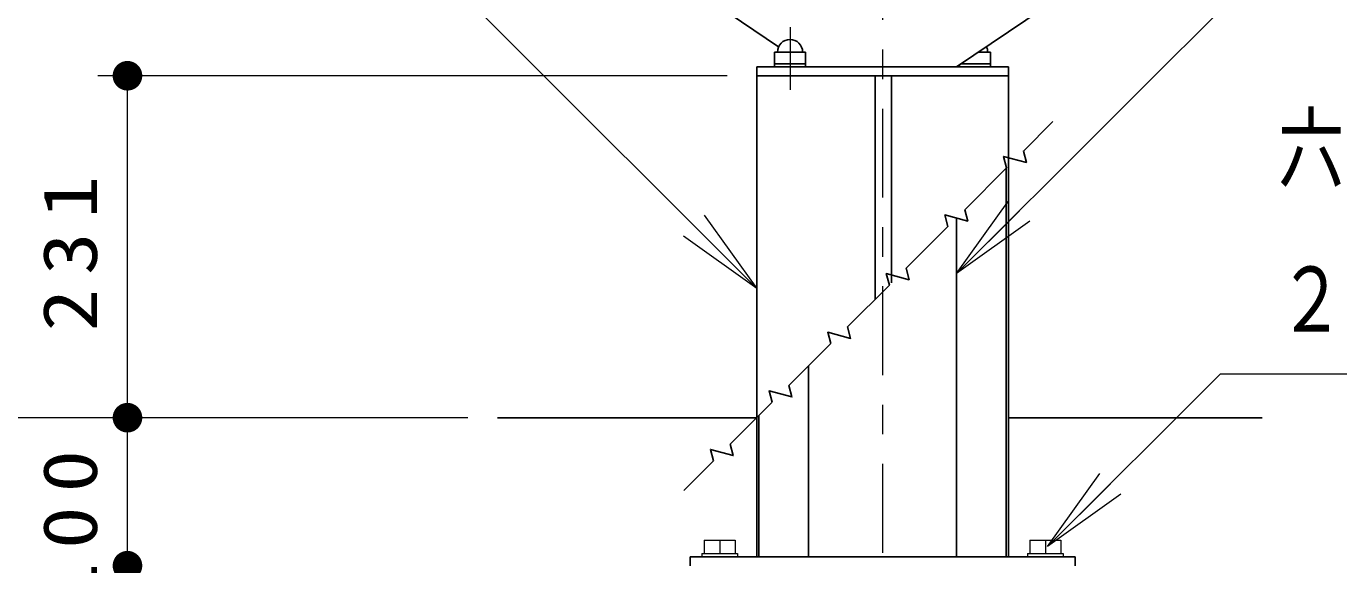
# Model space of a CAD drawing. Units: millimetres on the paper, with parts at other scales. Extents: x -365 to 0, y -33 to 257.
# Drawn here: x -210.42 to -166.09, y 86.13 to 104.32 of the extents above; entities that cross this region are included whole.
import ezdxf

# ---------------------------------------------------------------- set-up
doc = ezdxf.new("R2010")
doc.units = ezdxf.units.MM
doc.linetypes.add('USER2', pattern=[6, 3, -1, 1, -1])
doc.layers.add('LY_1', color=7, linetype='Continuous', lineweight=25)
doc.styles.add('ＭＳ ゴシック', font='')
doc.styles.get('ＭＳ ゴシック').set_extended_font_data('MS Gothic')

# ---------------------------------------------------------------- blocks, each defined once
blk = doc.blocks.new('filled_dot')
at = {"color": 0, "linetype": 'Continuous', "lineweight": -2, "const_width": 1.25}
blk.add_lwpolyline([(-0.625, 0, 1), (0.625, 0, 1)], format="xyb", close=True, dxfattribs=at)

msp = doc.modelspace()

# ---------------------------------------------------------------- linework, layer by layer
at = {"layer": 'LY_1', "linetype": 'USER2', "lineweight": 13}
for p, q in [((-181.501, 113.537), (-181.501, 64.724)), ((-184.626, 104.287), (-184.626, 102.171))]:
    msp.add_line(p, q, dxfattribs=at)
at = {"layer": 'LY_1'}
for p, q in [((-185.011, 103.63), (-191.169, 107.784)), ((-179.001, 102.949), (-171.834, 107.784)), ((-185.151, 103.449), (-184.101, 103.449)), ((-185.151, 103.449), (-185.151, 102.949)), ((-184.101, 103.449), (-184.101, 102.949)), ((-177.851, 103.449), (-178.26, 103.449)), ((-177.851, 103.449), (-177.851, 102.949)), ((-185.751, 102.949), (-185.751, 86.399)), ((-185.751, 102.949), (-177.251, 102.949)), ((-185.151, 103.049), (-184.101, 103.049)), ((-178.901, 103.017), (-178.901, 102.949)), ((-177.851, 103.049), (-178.853, 103.049)), ((-177.251, 102.949), (-177.251, 86.399)), ((-185.751, 102.649), (-177.251, 102.649)), ((-181.751, 102.649), (-181.751, 95.099)), ((-181.201, 102.649), (-181.201, 95.649)), ((-177.326, 99.524), (-177.326, 86.399)), ((-179.001, 97.849), (-179.001, 86.399)), ((-184.001, 92.849), (-184.001, 86.399)), ((-194.501, 91.099), (-185.751, 91.099)), ((-185.676, 91.174), (-185.676, 86.399)), ((-177.251, 91.099), (-168.685, 91.099)), ((-175.001, 86.399), (-188.001, 86.399)), ((-188.001, 86.399), (-188.001, 86.099)), ((-175.001, 86.399), (-175.001, 86.099))]:
    msp.add_line(p, q, dxfattribs=at)
at = {"layer": 'LY_1', "lineweight": 13}
for p, q in [((-186.751, 102.649), (-208.001, 102.649)), ((-207.001, 91.099), (-207.001, 102.649)), ((-179.001, 95.964), (-177.234, 98.439)), ((-179.001, 95.964), (-176.88, 98.085)), ((-185.751, 95.465), (-187.873, 97.586)), ((-187.52, 97.939), (-185.751, 95.465)), ((-176.527, 97.732), (-179.001, 95.964)), ((-185.751, 95.465), (-188.227, 97.232)), ((-195.501, 91.099), (-216.408, 91.099)), ((-195.501, 91.099), (-208.001, 91.099)), ((-207.001, 86.099), (-207.001, 91.099)), ((-175.93, 86.743), (-174.162, 89.218)), ((-175.93, 86.743), (-173.808, 88.864)), ((-173.455, 88.51), (-175.93, 86.743))]:
    msp.add_line(p, q, dxfattribs=at)
at = {"layer": 'LY_1', "color": 32, "lineweight": 13}
for p, q in [((-187.526, 86.964), (-187.526, 86.514)), ((-187.526, 86.964), (-186.476, 86.964)), ((-187.001, 86.964), (-187.001, 86.514)), ((-186.476, 86.964), (-186.476, 86.514)), ((-176.526, 86.964), (-176.526, 86.514)), ((-176.526, 86.964), (-175.476, 86.964)), ((-176.001, 86.964), (-176.001, 86.514)), ((-175.476, 86.964), (-175.476, 86.514)), ((-187.601, 86.514), (-187.601, 86.399)), ((-187.601, 86.514), (-186.401, 86.514)), ((-186.401, 86.514), (-186.401, 86.399)), ((-176.601, 86.514), (-176.601, 86.399)), ((-176.601, 86.514), (-175.401, 86.514)), ((-175.401, 86.514), (-175.401, 86.399))]:
    msp.add_line(p, q, dxfattribs=at)
at = {"layer": 'LY_1', "lineweight": 13}
for points in [[(-185.751, 95.465), (-203.515, 113.221), (-227.661, 113.221)], [(-179.001, 95.964), (-168.81, 106.156), (-121.507, 106.156)], [(-175.93, 86.743), (-170.09, 92.582), (-128.626, 92.582)]]:
    msp.add_lwpolyline(points, dxfattribs=at)
at = {"layer": 'LY_1'}
msp.add_lwpolyline([(-188.208, 88.642), (-187.211, 89.64), (-187.314, 90.026), (-186.541, 89.819), (-186.645, 90.206), (-185.231, 91.62), (-185.334, 92.006), (-184.562, 91.799), (-184.665, 92.185), (-183.251, 93.6), (-183.354, 93.986), (-182.582, 93.779), (-182.685, 94.165), (-181.271, 95.58), (-181.375, 95.966), (-180.602, 95.759), (-180.705, 96.145), (-179.291, 97.56), (-179.395, 97.946), (-178.622, 97.739), (-178.725, 98.125), (-177.311, 99.539), (-177.415, 99.926), (-176.642, 99.719), (-176.746, 100.105), (-175.748, 101.103)], dxfattribs=at)
for centre, start, end in [((-184.626, 103.449), 360, 180), ((-178.376, 103.449), 0, 25.2072)]:
    msp.add_arc(centre, 0.425, start, end, dxfattribs=at)

# ---------------------------------------------------------------- block references
at = {"layer": 'LY_1', "lineweight": 13, "xscale": 0.4, "yscale": 0.4}
for p, rotation in [((-207.001, 102.649), 270), ((-207.001, 91.099), 270), ((-207.001, 91.099), 90), ((-207.001, 86.099), 270), ((-207.001, 86.099), 90)]:
    msp.add_blockref('filled_dot', p, dxfattribs=dict(at, rotation=rotation))

# ---------------------------------------------------------------- texts
at = {"layer": 'LY_1', "char_height": 2.199, "attachment_point": 4, "style": 'ＭＳ ゴシック'}
for s, insert in [('\\T1.64;\\W0.75;六角ボルト', (-168.147, 100.082)), ('\\T1.64;\\W0.75;２－Ｍ１２×２５Ｌ\u3000ＳＵＳ', (-168.147, 95.082))]:
    msp.add_mtext(s, dxfattribs=dict(at, insert=insert))
at = {"layer": 'LY_1', "char_height": 1.833, "attachment_point": 8, "rotation": 90, "style": 'ＭＳ ゴシック'}
for s, insert in [('\\T1.33;\\W1.15;231', (-208.001, 96.874)), ('\\T1.33;\\W1.15;100', (-208.001, 87.619))]:
    msp.add_mtext(s, dxfattribs=dict(at, insert=insert))

doc.saveas('drawing.dxf')
